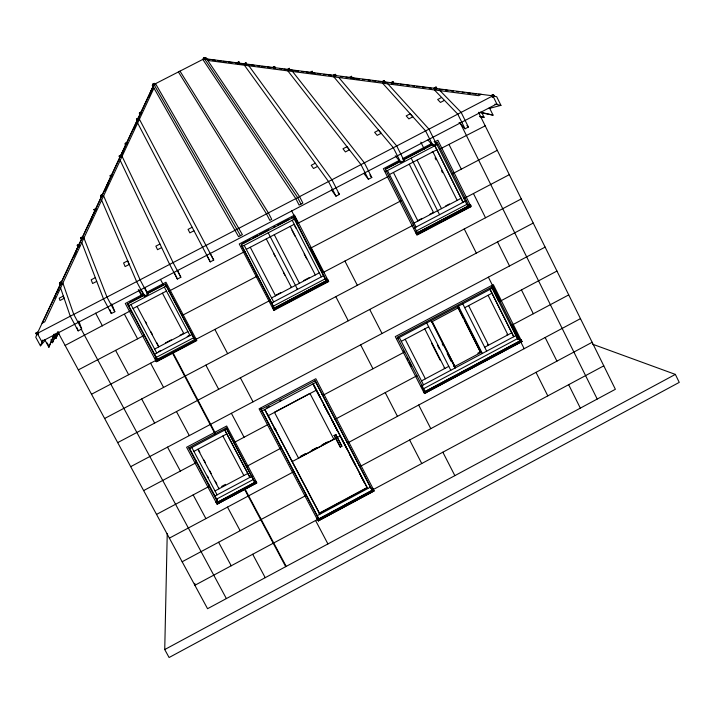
<?xml version="1.0" encoding="UTF-8"?>
<svg xmlns="http://www.w3.org/2000/svg" width="715" height="715" viewBox="0 0 715 715"><rect width="100%" height="100%" fill="white"/><g stroke="black" fill="none" stroke-linecap="round" stroke-linejoin="round"><path stroke-width="1.07" d="M172.816 352.397L215.555 433.576M172.306 352.665L215.045 433.853L214.849 432.647M592.672 344.228L675.353 374.401L679.25 382.382L169.089 657.514L164.736 649.551L167.239 533.56M168.981 290.656L168.954 291.157L244.87 251.474L244.512 251.18M157.783 361.111L157.863 360.271M157.372 360.789L156.317 357.348M194.292 339.017L195.365 338.454L196.259 340.429L156.29 361.352M155.95 360.718L155.495 359.413L156.567 358.841M156.281 361.441L155.495 359.413M144.233 334.718L144.081 335.433L78.337 369.887M203.042 59.095L205.732 58.121M203.373 58.183L204.731 57.486L203.373 58.183L204.079 59.56L205.437 58.862L204.731 57.486M142.651 295.697L142.491 296.225L139.228 290.084M142.142 295.965L141.981 296.493L138.317 289.602M151.526 90.778L153.046 86.578M151.669 90.769L153.948 84.486L240.49 235.673M131.247 310.382L65.11 345.443M36.921 334.361L35.75 337.203L40.433 345.828L45.501 340M54.349 298.673L55.547 295.769M56.342 293.829L58.335 288.976M57.325 292.015L60.257 284.883M73.6 257.141L76.139 250.965M75.021 254.227L76.282 251.171M77.113 249.133L77.953 247.095M90.01 222.231L92.977 215.027M90.868 220.667L91.717 218.593M92.995 215.501L94.684 211.372M40.433 345.828L42.927 340.009M105.096 190.297L108.912 181.002M107.143 185.802L108.412 182.7M109.261 180.636L110.53 177.535M121.487 154.923L124.026 148.747M122.185 153.689L125.563 145.458M133.714 129.46L134.983 126.367M135.832 124.303L138.37 118.118M138.567 118.073L139.836 114.99M148.622 97.24L152.009 88.991M149.524 95.461L152.072 89.268M44.741 339.643L48.843 347.204L54.269 333.994M48.843 347.204L54.224 334.566M50.863 339.795L52.454 342.735L56.235 333.53M56.592 333.101L52.454 342.735M54.832 336.613L55.868 338.517L58.407 332.332M58.746 331.921L55.868 338.517M156.737 359.144L127.368 304.116L127.61 303.553L157.157 358.948M49.469 307.906L42.078 323.234L44.777 321.822L153.957 88.088M49.934 306.905L60.453 284.534M61.776 281.63L94.925 210.853M95.873 208.834L119.557 158.283M120.978 155.244L152.706 87.507M41.988 342.038L37.305 333.413L153.948 84.486M237.496 62.58L238.881 61.865L239.605 63.278L238.22 63.992L237.496 62.58L238.881 61.865M246.478 64.341L245.844 62.759L246.478 64.341L248.686 64.672M274.649 66.45L273.103 67.344L274.649 66.45L275.248 68.059L274.515 66.62M59.425 334.12L59.095 334.522L58.094 332.672M289.307 68.336L289.897 69.954L289.307 68.336L287.725 69.239L288.619 70.526L290.049 69.793M35.92 333.136C40.514 331.17 33.721 332.69 36.814 334.772L38.69 333.691M36.814 334.772L36.134 332.922M312.142 71.259L312.705 72.894L312.142 71.259L310.507 72.17L311.436 73.484L312.884 72.733M61.186 281.933L59.577 282.765L60.435 284.356L62.044 283.524L61.186 281.933L59.577 282.765M59.425 283.086L61.204 282.112L61.892 283.837L60.283 284.677L59.595 282.952M335.317 74.235C331.331 76.505 336.845 72.564 335.853 75.888M351.485 76.308L352.003 77.98L351.485 76.308L349.76 77.238L350.761 78.587L352.245 77.819M78.024 246.809L77.336 245.182L78.024 246.809L79.58 246.005L78.891 244.378L79.723 245.924M164.736 649.551L675.353 374.401M182.155 561.758L260.716 519.707M261.216 519.43L306.315 495.298L305.663 493.806M592.145 342.288L359.886 466.618L358.984 465.268M264.872 409.507L319.399 513.111L367.036 487.558L313.072 383.946M367.367 487.773L319.391 513.504L318.899 512.414M317.058 515.738L370.495 487.076M371.666 489.239L372.712 488.685L373.319 489.659L317.666 519.528L317.183 518.482L318.229 517.919M318.023 519.197L194.882 585.281L194.784 583.342M373.105 489.632L603.782 365.839M374.025 490.982L318.354 520.86L374.025 490.982L373.382 489.748L317.71 519.626L318.354 520.86M221.641 486.423L225.484 484.368M215.027 490.919L247.828 473.437M421.484 380.898L448.761 366.366M484.654 347.24L511.779 332.788M477.79 353.201L480.695 351.655L481.615 352.138L454.427 366.634L453.587 366.107M214.732 496.121L252.27 476.11M421.18 386.064L516.874 335.049M334.173 435.372L335.979 434.89L341.904 446.249L340.331 447.09L334.173 435.372L340.331 447.09M334.406 435.73L335.979 434.89M216.573 499.124L253.727 479.309M422.967 389.049L518.42 338.141M300.765 456.233L305.645 453.632M311.499 450.513L316.379 447.912M322.233 444.784L327.113 442.183M300.3 456.679L306.181 453.542M311.088 450.924L316.959 447.787M321.866 445.177L327.747 442.04M254.388 481.427L255.443 480.864L255.818 481.919L216.404 502.94L216.136 501.823L217.199 501.26M423.539 391.194L424.978 393.268L423.539 391.194L424.585 390.64M519.412 340.063L520.449 339.509L522.12 341.439L424.415 393.554L395.288 336.604L493.314 284.633L521.324 340.608M298.486 458.038L333.807 439.198M340.179 435.989L292.265 461.55L291.988 460.916M216.395 502.851L255.791 481.83M424.272 391.954L521.387 340.143M424.344 392.017L521.494 340.188M255.041 482.965L256.104 482.402L255.443 480.864M424.54 392.544L425.586 391.981L426.024 392.705L423.789 389.818M256.104 482.402L256.435 483.018L217.074 504.182L256.882 482.938L226.682 426.006L186.597 447.259L217.074 504.182M424.853 393.161L522.12 341.439M340.09 446.714L341.904 446.249M169.375 538.136L248.15 496.076M248.65 495.808L293.865 471.659L293.275 470.282M580.464 318.64L347.588 442.978L346.739 441.745M384.116 80.491L384.59 82.189L384.116 80.491L382.31 81.43L383.374 82.815L384.885 82.037M193.89 451.38L226.834 433.898M401.276 341.35L428.669 326.809M464.723 307.682L491.965 293.23M143.644 490.579L196.473 462.516L196.366 461.175M233.823 442.683L233.528 441.441L233.823 442.683L268.813 424.093L268.348 422.949M556.949 271.056L500.008 301.301L498.418 300.765L491.804 286.661M273.961 428.607L274.721 428.205M274.551 429.724L275.311 429.322M510.653 324.306L511.94 325.137L568.729 294.902M156.531 514.407L209.227 486.343L209.057 484.886M416.961 375.724L335.228 419.24L334.441 418.123M117.689 442.621L533.229 223.062M130.693 466.654L210.112 424.576M210.621 424.308L545.116 247.113M318.702 518.831L261.091 409.436L315.19 380.746L371.63 489.167M189.412 448.797L227.156 428.777M396.968 338.713L493.171 287.698M266.624 407.961L269.564 406.397M279.377 401.195L281.344 400.15M260.975 411.509L315.976 382.337M104.631 418.481L184.488 376.403M184.997 376.126L521.298 198.913M310.131 247.765L309.291 248.203L309.961 248.489L401.187 200.674M497.283 150.311L452.863 173.593L451.487 173.682M165.442 342.923L171.296 339.857M180.073 335.246L183.004 333.708M154.655 349.045L187.92 331.581M158.775 351.494L160.723 350.466M187.241 336.515L189.216 335.478M154.351 354.318L192.433 334.316M155.244 357.911L193.944 337.578M276.026 295.107L280.789 292.605M303.625 280.602L309.327 277.608M418.168 220.426L422.082 218.361M429.921 214.25L432.852 212.704M445.57 206.027L449.476 203.972M271.566 297.932L319.274 272.862M413.994 223.089L461.095 198.341L460.228 198.323M155.602 360.163L195.57 339.107M91.511 394.242L156.147 360.271M195.74 339.464L270.288 300.282L269.814 299.746M413.476 225.028L322.501 272.844L321.768 272.442M509.312 174.666L465.018 197.948L463.588 197.912M157.032 360.146L163.815 356.579M157.515 360.44L182.897 347.097M183.335 346.873L195.49 340.483M271.262 303.178L323.725 275.597M413.887 228.192L466.26 200.665M273.094 306.252L326.147 278.35M415.487 231.365L466.85 204.356M272.942 308.004L274.033 309.89L272.942 308.004L274.015 307.441M326.183 279.994L327.247 279.44L327.81 279.976L273.362 308.612L327.765 279.949M416.3 231.749L418.525 233.877L418.078 233.215L416.505 233.68L416.032 232.741L417.086 232.187M468.584 205.098L470.559 204.883L471.194 206.161L417.346 234.404L417.024 233.769M416.032 232.741L416.747 233.144L470.47 204.883M416.747 233.144L470.559 204.883M274.632 309.139L278.555 307.084M279.207 306.735L289.334 301.408M289.924 301.104L308.424 291.363M308.952 291.085L322.063 284.195M322.68 283.864L326.934 281.63M417.667 233.894L441.629 221.293M443.595 220.256L453.891 214.84M454.418 214.563L469.174 206.796M273.979 309.827L328.391 281.209M471.024 206.68L416.917 235.146L383.374 168.704L398.943 160.571M41.684 341.475L496.827 103.898M143.697 293.883L125.295 303.491L156.433 361.817L196.831 340.581L165.96 282.246L146.602 292.364M402.84 158.542L432.039 143.295M434.961 141.767L437.884 140.238L470.533 205.688M129.54 302.543L144.064 294.955M147.424 293.204L163.619 284.749L163.565 285.214L160.437 279.315M241.947 243.833L250.822 239.194M252.797 238.167L257.731 235.593M259.706 234.565L268.581 229.926M273.514 227.352L275.49 226.315M277.456 225.288L289.298 219.103M291.273 218.075L293.838 217.172L327.354 282.264L326.594 281.817M385.296 168.963L399.908 161.331M403.68 159.365L416.461 152.688M417.22 152.286L432.039 144.546M127.368 304.116L144.886 294.973M146.834 293.954L165.326 284.293L195.49 341.287L195.383 340.546M293.838 217.172L241.295 244.61L275.195 309.702L274.694 309.121M401.026 161.179L385.376 169.357L418.23 234.448M403.841 159.713L433.317 144.314M435.274 143.295L437.231 142.267L469.719 207.368L468.262 207.287M60.587 287.975L70.267 316.218L78.167 330.875L81.662 329.052L78.838 321.008M81.787 242.591L103.496 298.897L111.343 313.554L114.82 311.731L111.719 303.848M101.61 200.146L136.619 281.621L144.412 296.278L147.88 294.464L144.752 287.305M120.191 160.375L169.643 264.398L177.383 279.056L180.841 277.25L177.463 270.234M137.638 123.025L210.255 261.878L213.705 260.081L139.407 119.235M331.438 189.859L335.996 196.196L339.402 194.417L331.93 179.76L248.865 65.816M363.864 173.414L368.404 179.268L371.8 177.499L364.373 162.832L292.551 71.491M395.261 155.852L400.713 162.394L404.091 160.625L396.727 145.967L338.812 77.506M427.928 139.979L432.924 145.565L436.293 143.804L428.982 129.147L387.879 83.887M459.066 122.551L465.036 128.789L468.405 127.029L461.139 112.371L440.02 90.662M128.477 305.823L166.765 285.821M241.804 246.621L295.402 218.62M385.314 171.645L437.24 144.519M133.053 308.531L166.47 291.068M246.273 249.356L294.249 224.287M389.478 174.514L436.829 149.766M388.835 176.221L296.761 223.867M485.19 125.849L439.341 149.346M437.106 88.776L435.551 89.581L434.38 88.151L436.32 87.185L437.106 88.776L436.356 88.874M95.256 277.688L91.198 279.797L92.61 283.515L96.677 281.397M159.901 244.047L155.87 246.148L157.55 249.705L161.59 247.605M192.085 227.299L188.072 229.39L189.868 232.884L193.908 230.784M315.208 163.234L311.231 165.299L313.536 168.508L317.523 166.434M441.593 97.463L437.66 99.51L440.458 102.433L444.408 100.377M491.411 95.497L493.493 94.523L494.297 96.159L492.698 96.999L492.215 97.142L491.411 95.497L493.493 94.523M37.305 333.413L491.866 96.346M80.741 237.711L82.422 236.844L83.119 238.453L81.564 239.257L80.741 237.711L81.564 239.257M77.193 245.263L78.891 244.378M392.821 81.608L390.998 82.556L392.079 83.95L393.599 83.163L392.821 81.608L393.599 83.163M434.398 87.945L435.953 87.141L436.74 88.732L435.185 89.536L434.014 88.097L435.953 87.141M100.529 195.57C104.989 191.808 96.802 199.244 102.826 196.294L102.031 194.802M336.077 75.727L334.611 76.487L333.851 74.995M93.987 209.504L95.613 208.7L96.311 210.228L94.791 211.014L93.987 209.504L94.898 210.988M139.282 113.059L140.685 112.335L141.418 113.748C139.809 115.964 138.236 112.3 140.685 112.335M136.502 118.985L137.906 118.261L138.647 119.673L137.289 120.495L136.547 119.074M245.844 62.759L244.36 63.644L245.182 64.895L246.577 64.171M126.403 142.803L124.964 143.545C125.769 147.719 125.143 139.782 127.163 144.242L125.724 144.984M275.382 67.898L273.97 68.622L273.228 67.183M119.074 156.076L120.531 155.325L121.3 156.782L119.843 157.532L119.155 156.129M154.261 83.378L152.921 84.209L154.261 83.378L155.003 84.888M152.635 85.362L155.262 83.601L152.59 85.273M155.316 83.691L152.536 85.005M203.087 59.184L205.804 57.79M203.4 59.113L152.358 85.3L153.332 87.31M300.997 204.088L297.681 197.617L204.383 58.603L205.974 57.799L299.576 196.634L302.901 203.096L299.102 205.08L295.778 198.609L202.801 59.417M153.609 85.451L154.976 84.754M493.815 96.302L494.297 96.159M489.114 108.492L500.947 105.364L496.702 96.748L493.815 96.06M481.66 112.398L484.082 117.296L479.935 116.751M489.328 107.581L493.055 115.142L480.346 112.604M433.987 145.905L434.881 145.753L463.123 202.309L462.14 202.274M423.021 149.256L424.263 149.051L420.813 142.16M432.11 151.938L432.897 151.821L457.18 200.397M470.104 205.491L470.729 205.518M469.996 206.707L469.505 205.437L466.797 204.383M204.383 58.603L491.75 95.685M206.644 59.238L209.96 59.667M212.176 59.953L215.492 60.382M217.709 60.668L221.024 61.097M223.241 61.383L226.557 61.812M228.773 62.098L232.089 62.527M235.405 62.956L237.621 63.242M239.829 63.528L243.592 64.01M250.894 64.958L254.218 65.387M257.534 65.816L259.751 66.102M261.958 66.388L265.274 66.817M267.49 67.103L270.806 67.532M279.663 68.676L281.871 68.962M284.087 69.248L287.403 69.677M289.62 69.963L292.935 70.392M295.152 70.678L298.468 71.107M301.784 71.536L304 71.822M306.208 72.108L309.532 72.537M311.74 72.823L315.083 73.252M317.272 73.538L320.597 73.967M323.913 74.396L326.129 74.682M328.337 74.968L331.653 75.397M340.51 76.541L342.717 76.827M346.042 77.256L348.25 77.542M351.574 77.971L354.452 78.346M355.999 78.543L359.314 78.972M362.63 79.401L364.847 79.687M368.162 80.116L370.379 80.402M372.587 80.688L375.911 81.117M378.119 81.403L381.444 81.832M384.759 82.261L386.976 82.547M394.716 83.548L398.058 83.977M400.248 84.263L403.564 84.692M406.889 85.121L409.096 85.407M412.421 85.836L414.629 86.122M416.845 86.408L420.161 86.837M422.377 87.123L425.693 87.552M429.009 87.981L431.225 88.267M438.965 89.268L442.29 89.697M445.606 90.126L447.822 90.412M451.138 90.841L453.355 91.127M456.671 91.556L458.887 91.842M462.203 92.271L464.339 92.548M467.547 92.959L470.756 93.379M472.892 93.647L476.092 94.067M478.237 94.344L481.267 94.335L478.675 95.685L207.779 60.471M494.887 104.158L500.947 105.364M417.346 234.404L416.827 233.153M356.57 78.614L358.742 79.124M480.203 112.112L493.055 115.142M479.765 116.277L484.082 117.296M239.918 63.537L242.09 64.046M458.19 307.039L459.048 307.387L431.717 321.884L431.056 320.588M506.917 334.414L507.909 334.843L488.077 295.286M521.637 340.742L520.449 339.509M487.585 344.719L488.524 345.175L468.611 305.618M328.06 280.566L327.247 279.44M327.327 281.764L325.093 278.904M444.069 367.903L444.873 368.44L424.764 328.882M517.392 338.695C518.429 338.052 522.066 342.994 520.6 341.296M403.635 351.101L404.77 351.878L322.822 395.404L322.099 394.403M297.127 289.057L297.494 289.352L268.214 232.804M291.112 287.18L291.47 287.475L266.293 238.899M257.185 275.516L257.606 275.936L181.896 315.61L181.86 314.993M434.389 89.929L457.77 114.132L465.036 128.789M466.904 125.474L468.405 127.029M382.588 83.199L425.595 130.908L432.924 145.565M434.148 141.409L436.293 143.804M275.052 309.264L273.175 306.208M333.834 76.854L393.33 147.737L400.713 162.394M402.724 158.989L404.091 160.625M369.843 174.987L371.8 177.499M287.85 70.883L360.977 164.611L368.404 179.268M338.097 192.612L339.402 194.417M244.423 65.235L328.516 181.538L335.996 196.196M315.994 389.729L316.325 390.193L268.161 415.755L267.937 415.227M372.881 491.402L370.361 487.138M333.53 438.76L333.905 439.341L309.935 393.42L274.435 412.269L298.557 458.19M179.992 71.125L268.393 212.891L271.736 219.362L269.832 220.354L266.489 213.892L178.401 71.938M155.539 83.664L242.394 234.672L238.578 236.665L152.358 85.3L153.305 87.114M47.181 342.959L49.228 346.721M37.591 332.261L38.485 333.905M57.665 331.68L207.556 608.706L615.374 389.282L478.478 112.264M81.662 329.052L73.761 314.403L62.884 283.06M81.322 329.392L226.378 598.58M95.604 313.143L102.46 325.915M115.589 350.368L128.655 374.714M141.668 398.961L154.628 423.101M167.533 447.134L180.377 471.069M193.175 494.896L205.911 518.625M218.593 542.247L231.222 565.779M198.323 449.44L199.86 452.327M203.972 460.013L205.509 462.9M209.62 470.595L211.157 473.473M215.269 481.168L216.806 484.055M197.876 449.261L218.996 488.801L218.862 487.898M124.535 314.377L137.602 338.83M150.606 363.184L163.565 387.423M176.462 411.563L189.305 435.596M227.504 507.096L240.133 530.718M252.699 554.25L265.22 577.675M207.511 476.127L208.557 478.094M191.799 447.474L217.11 494.851M189.082 447.554L217.664 500.992M217.369 501.573L188.635 447.858L226.038 428.017L255.559 483.644M114.82 311.731L106.973 297.082L83.932 237.997M216.136 501.823L216.725 503.405L217.789 502.842L218.138 503.619L216.654 499.079M245.138 489.203L286.197 566.396M244.637 489.471L285.696 566.664M145.61 321.83L146.655 323.797M150.856 331.68L152.429 334.629M156.63 342.512L158.203 345.47M137.092 306.422L158.676 346.927M130.916 304.536L156.764 353.049M205.875 365.124L218.665 389.264M231.392 413.306L244.065 437.24M164.352 287.064L190.029 335.576M162.439 293.177L183.907 333.691M255.818 481.919L256.435 483.018M226.306 427.82L255.371 483.59M249.884 477.316L224.76 429.992L249.893 477.37M147.88 294.464L140.086 279.806L103.621 195.847M222.857 436.007L243.869 475.547M210.076 253.208L213.705 260.081M180.841 277.25L173.102 262.593L122.068 156.344M195.365 338.454L195.91 339.714M165.371 283.828L194.355 338.588M195.177 340.992L193.845 337.632M267.339 414.021L269.939 418.954M274.605 427.82L276.16 430.779L275.311 428.786M264.675 409.543L319.802 514.273M317.487 516.248L260.662 408.354L261.091 409.436M317.183 518.482L317.961 520.082M317.397 519.528L259.071 408.828L315.833 378.736L373.445 489.453M214.866 329.409L227.647 353.657M240.365 377.797L253.039 401.839M315.583 520.502L327.926 543.936M314.135 386.163L319.534 396.53M323.591 404.306L328.65 414.03M332.198 420.84L337.257 430.555M341.341 438.384L346.489 448.278M350.1 455.205L355.248 465.099M359.377 473.017L364.525 482.911M335.746 434.532L341.654 445.883M152.894 84.075L153.636 85.586M206.653 254.996L210.255 261.878M250.277 247.265L275.543 295.84M372.712 488.685L373.927 490.839M315.002 380.782L370.665 487.719M244.19 245.352L273.648 301.918M241.473 245.325L273.228 306.306M313.215 383.803L367.769 488.533M314.278 386.1L319.918 396.932M324.029 404.806L329.15 414.655M332.234 420.563L337.364 430.412M341.466 438.295L347.106 449.127M350.18 455.035L355.31 464.884M359.413 472.758L364.543 482.607M274.283 234.717L299.415 283.301M273.693 253.575L275.23 256.542M283.426 272.352L284.963 275.32M291.64 210.818L298.218 223.589M310.81 248.042L323.35 272.397M335.827 296.645L348.259 320.794M360.637 344.836L372.962 368.779M385.233 392.615L397.46 416.353M409.624 439.993L421.743 463.526M293.239 217.047L325.629 279.94M292.185 220.283L321.348 276.848M294.857 226.119L295.921 228.139M290.254 226.369L315.306 274.944M291.943 230.212L295 236.147M304.179 253.941L306.726 258.884M238.801 62.035L239.525 63.438M405.182 339.276L425.38 378.825M399.274 337.444L423.512 384.813M425.72 392.857L397.272 337.221L492.671 286.626L520.52 342.279M407.175 358.018L408.185 359.994M409.32 362.21L411.348 366.169M421.457 385.939L422.467 387.914M344.916 261.064L357.339 285.312M369.709 309.461L382.033 333.503M418.677 405.021L430.796 428.66M442.853 452.202L454.865 475.645M431.529 343.254L440.056 360.02M432.289 321.75L455.16 366.822M431.931 321.571L454.776 366.589M431.109 320.606L455.133 367.957M454.427 366.634L455.08 367.921M442.21 343.763L443.211 345.729M447.206 353.594L451.192 361.459M426.685 322.903L450.79 370.272M437.366 345.095L439.368 349.027M393.429 172.44L417.926 221.024M458.395 306.092L482.33 353.46M457.975 306.708L480.793 351.932M457.85 306.95L480.587 352.021M457.957 307.772L463.392 318.532M464.375 320.49L480.176 351.807M387.459 170.51L416.041 227.066M411.17 158.122L439.555 214.67M409.239 164.182L433.648 212.766M462.748 303.777L486.665 351.145M435.078 157.872L436.061 159.847M441.495 170.724L442.487 172.699M464.258 228.97L476.342 253.119M488.381 277.161L500.366 301.113M512.298 324.95L524.175 348.697M536.009 372.336L547.797 395.887M511.127 325.254L518.241 339.464M491.598 287.135L517.892 339.652M490.07 289.343L513.781 336.694M490.007 289.325L513.719 336.667M417.122 160.062L441.495 208.646M449.127 144.707L461.309 169.16M473.437 193.515L485.521 217.771M497.551 241.92L509.527 265.962M521.45 289.906L533.327 313.751M545.152 337.498L556.931 361.138M568.657 384.688L580.339 408.131M435.935 142.517L467.27 205.294M434.827 145.762L463.07 202.309M460.246 123.043L597.213 399.05M492.858 95.828L497.104 104.453M491.893 95.354L492.698 96.999M174.514 273.023L177.383 279.056M317.183 515.667L319.337 520.136M319.06 512.36L319.399 513.111M142.196 291.148L144.412 296.278M280.843 446.669L281.37 447.93L246.469 466.511L246.112 465.161M109.806 309.595L111.343 313.554M77.122 327.854L78.167 330.875M328.677 281.567L273.863 310.408L239.248 243.976L294.482 215.135L328.677 281.567M127.628 260.841L123.588 262.95L125.125 266.588L129.183 264.47L127.628 260.841M346.945 146.718L342.977 148.783L345.399 151.92L349.376 149.846L346.945 146.718M378.584 130.255L374.633 132.311L377.18 135.376L381.149 133.312L378.584 130.255M410.133 113.837L406.192 115.884L408.864 118.878L412.823 116.822L410.133 113.837M63.295 296.073L59.229 298.191L59.997 300.488L64.082 298.361L63.295 296.073M111.451 174.907L109.887 175.649L110.673 177.123L112.148 176.364L111.451 174.907"/></g></svg>
